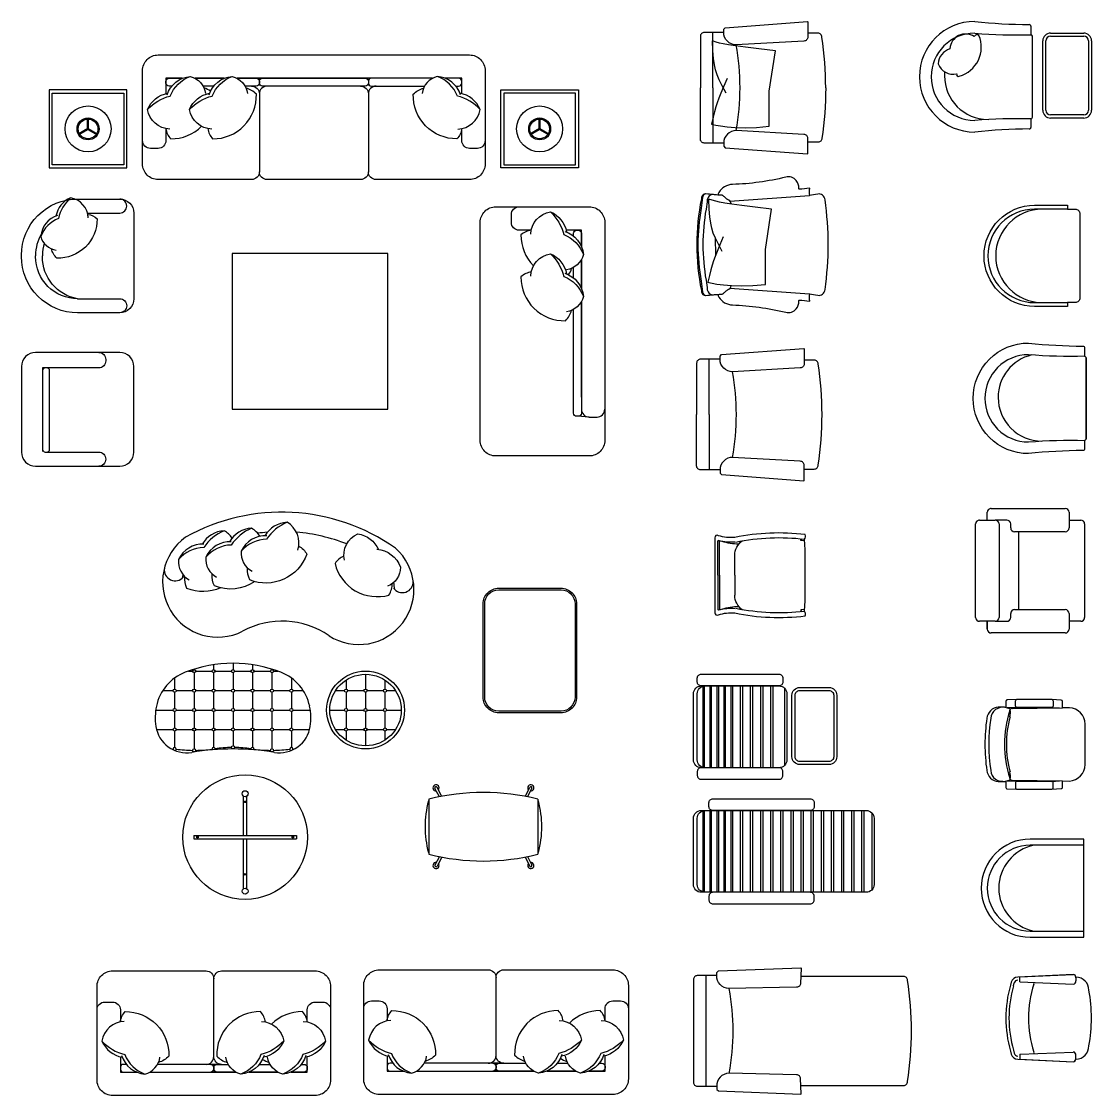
# Model space of a CAD drawing. Header units: inches. Extents: x 952 to 1534, y 135 to 801.
# Drawn here: x 1362 to 1533.8, y 284 to 456.4 of the extents above; entities that cross this region are included whole.
import ezdxf

# ---------------------------------------------------------------- set-up
doc = ezdxf.new("R2010")
doc.units = ezdxf.units.IN
doc.header["$MEASUREMENT"] = 0
doc.layers.add('Furniture', color=3, linetype='Continuous')

# ---------------------------------------------------------------- blocks, each defined once
blk = doc.blocks.new('A$C3043')
at = {"color": 0}
for points in [[(0.5616, 0.007), (0.5616, 0.3121, 1), (0.0016, 0.3121), (0.0016, 0.007)], [(0.5266, 0.007), (0.5266, 0.3121, 1), (0.0366, 0.3121), (0.0366, 0.007)]]:
    blk.add_lwpolyline(points, format="xyb", close=True, dxfattribs=at)
blk.add_arc((0.2816, 0.2414), 0.25, 11.47834, 168.52166, dxfattribs=at)
blk = doc.blocks.new('A$C14264F02')
at = {"color": 0}
for p, q in [((0.1, 0.7), (0.7, 0.7)), ((0.1, 0.7), (0.7, 0.7)), ((0.075, 0.625), (0.025, 0.625)), ((0.025, 0.625), (0.075, 0.625)), ((0.075, 0.625), (0.075, 0.675)), ((0.075, 0.625), (0.075, 0.675)), ((0.075, 0.575), (0.075, 0.625)), ((0.725, 0.675), (0.725, 0.575)), ((0.725, 0.675), (0.725, 0.625)), ((0.725, 0.625), (0.775, 0.625)), ((0.725, 0.625), (0.775, 0.625)), ((0, 0.125), (0, 0.6)), ((0, 0.125), (0, 0.6)), ((0.075, 0.575), (0.075, 0.5)), ((0.725, 0.5), (0.725, 0.575)), ((0.8, 0.6), (0.8, 0.125)), ((0.8, 0.6), (0.8, 0.125)), ((0.7, 0.55), (0.1, 0.55)), ((0.1, 0.475), (0.125, 0.475)), ((0.15, 0.45), (0.15, 0.125)), ((0.65, 0.425), (0.15, 0.425)), ((0.65, 0.125), (0.65, 0.45)), ((0.675, 0.475), (0.7, 0.475)), ((0.075, 0.1), (0.025, 0.1)), ((0.075, 0.1), (0.025, 0.1)), ((0.075, 0.025), (0.075, 0.1)), ((0.125, 0.1), (0.075, 0.1)), ((0.775, 0.1), (0.675, 0.1)), ((0.775, 0.1), (0.725, 0.1)), ((0.725, 0.1), (0.725, 0.025)), ((0.7, 0), (0.1, 0))]:
    blk.add_line(p, q, dxfattribs=at)
for centre, start, end in [((0.1, 0.675), 90, 180), ((0.1, 0.675), 90, 180), ((0.7, 0.675), 0, 90), ((0.7, 0.675), 360, 90), ((0.025, 0.6), 90, 180), ((0.025, 0.6), 90, 180), ((0.775, 0.6), 360, 90), ((0.775, 0.6), 0, 90), ((0.1, 0.575), 180, 270), ((0.7, 0.575), 270, 0), ((0.1, 0.5), 180, 270), ((0.7, 0.5), 270, 360), ((0.125, 0.45), 0, 90), ((0.675, 0.45), 90, 180), ((0.025, 0.125), 180, 270), ((0.025, 0.125), 180, 270), ((0.125, 0.125), 270, 360), ((0.675, 0.125), 180, 270), ((0.775, 0.125), 270, 360), ((0.775, 0.125), 270, 360), ((0.1, 0.025), 180, 270), ((0.7, 0.025), 270, 360)]:
    blk.add_arc(centre, 0.025, start, end, dxfattribs=at)
blk = doc.blocks.new('A$C21E3')
at = {"color": 0}
for points in [[(0.0862, 0.0164), (0.0312, 0.0164, -0.421014), (0.0212, 0.0266, 0.026208), (0.0012, 0.3764, -0.414214), (0.3562, 0.7314, -0.414214), (0.7112, 0.3764, 0.026208), (0.6912, 0.0266, -0.421014), (0.6812, 0.0164), (0.6262, 0.0164, -0.414214), (0.6162, 0.0064), (0.3562, 0.0064), (0.0962, 0.0064, -0.414214)], [(0.0762, 0.3764, -0.027007), (0.0862, 0.0164, 0.414214), (0.0962, 0.0064), (0.3562, 0.0064), (0.6162, 0.0064, 0.414214), (0.6262, 0.0164, -0.027007), (0.6362, 0.3764, 0.414214), (0.3562, 0.6564, 0.414214)]]:
    blk.add_lwpolyline(points, format="xyb", close=True, dxfattribs=at)
blk.add_lwpolyline([(0.6345, 0.3557, 0.347707), (0.362, 0.5712, 0.414214), (0.082, 0.2912, -0.027007)], format="xyb", dxfattribs=at)
blk = doc.blocks.new('sofa043')
at = {"color": 0}
for points in [[(33.4, -65, 0.14773), (-97.5, -172.7, 0.213343), (-260.2, -250.5, 0.178662)], [(102.5, -242.8, 0.356772), (33.4, -65, 0.249542), (-108.8, -151.2, -9.61688)], [(-370, -119, 0.14773), (-500.9, -226.8, 0.213343), (-663.5, -304.6, 0.178662)], [(-319.3, -165.8, 0.116002), (-370, -119, 0.249542), (-512.1, -205.3, -9.61688)], [(-193.9, -103.2, 0.14773), (-324.8, -210.9, 0.213343), (-487.5, -288.7, 0.178662)], [(-140.1, -154.8, 0.125567), (-193.9, -103.2, 0.249542), (-336.1, -189.4, -9.61688)], [(-500.4, -205.5, 0.306663), (-663.5, -304.6, 0.30633), (-594.8, -433.5, -0.872847)], [(-324.3, -189.6, 0.306663), (-487.5, -288.7, 0.30633), (-418.7, -417.6, -0.872847)], [(-97, -151.4, 0.306663), (-260.2, -250.5, 0.30633), (-191.4, -379.4, -0.872847)], [(401.5, -308.5, -0.356772), (488.7, -138.8, -0.249542), (621.1, -239.3, 9.61688)], [(108.3, -218.1, -0.165541), (159.7, -269.8, -0.425989), (-205.7, -435.2, -0.121523), (-219.9, -359, 7.115464)], [(609.4, -238.3, -0.306663), (761.4, -353.9, -0.30633), (679.6, -474.9, 0.872847)], [(398.3, -283.3, 0.165541), (341.8, -329.4, 0.425989), (688, -531.9, 0.121523), (710.1, -457.6, -7.115464)], [(-394.1, -485.7, -0.201081), (-609.1, -489.2, -0.121523), (-623.3, -413.1, 7.115464)], [(-174.1, -445.7, -0.24852), (-433, -473.4, -0.121523), (-447.2, -397.2, 7.115464)], [(303.1, -793.4, 0.282268), (-252.1, -764.4, 0.308297)]]:
    blk.add_lwpolyline(points, format="xyb", dxfattribs=at)
for centre, radius, start, end in [((0, -1267.5), 1267.5, 54.83712, 119.19218), ((0, -1267.5), 1142.5, 94.66658, 97.7656), ((0, -1267.5), 1142.5, 68.58837, 85.2775), ((-411.6, -448.4), 354, 125.71794, 296.77464), ((494.5, -495.6), 354, 237.25466, 48.31136), ((-684.6, -370.4), 70, 171.08323, 319.34325), ((-411.6, -448.4), 229, 167.80324, 173.79037), ((774.2, -446.4), 70, 214.68605, 2.94607), ((494.5, -495.6), 229, 0.23893, 11.45489)]:
    blk.add_arc(centre, radius, start, end, dxfattribs=at)
blk = doc.blocks.new('table r 343')
at = {"color": 0}
for p, q in [((-10, 10), (-10, 262.1)), ((10, 10), (10, 262.1)), ((-330.3, 10), (330.3, 10)), ((-330.3, 10), (-330.3, -10)), ((330.3, 10), (330.3, -10)), ((-330.3, -10), (330.3, -10)), ((-10, -330.3), (-10, -10)), ((10, -330.3), (10, -10))]:
    blk.add_line(p, q, dxfattribs=at)
for centre, radius in [((0, 0), 400), ((0, 278.7), 19.4), ((0, 226.8), 5), ((-306.1, 0), 5), ((306.1, 0), 5), ((0, -238.1), 5), ((0, -346.9), 19.4)]:
    blk.add_circle(centre, radius, dxfattribs=at)
blk = doc.blocks.new('table 047')
at = {"color": 0}
for p, q in [((92.1, 191.8), (64, 245.7)), ((107.5, 194.8), (77.3, 252.7)), ((642.5, 194.8), (672.7, 252.7)), ((657.9, 191.8), (686, 245.7)), ((25, 176.5), (25, -176.5)), ((725, 176.5), (725, -176.5)), ((92.1, -191.8), (64, -245.7)), ((107.5, -194.8), (77.3, -252.7)), ((642.5, -194.8), (672.7, -252.7)), ((657.9, -191.8), (686, -245.7))]:
    blk.add_line(p, q, dxfattribs=at)
for centre, radius, start, end in [((375, -1211.2), 1431.2, 75.84526, 104.15474), ((70.6, 249.2), 20, 319.56932, 275.52069), ((70.6, 249.2), 7.5, 27.54501, 207.54501), ((679.4, 249.2), 20, 264.47931, 220.43068), ((679.4, 249.2), 7.5, 332.45499, 152.45499), ((635.9, 0), 635.9, 164.91938, 195.08062), ((375, -1211.2), 1421.2, 104.25643, 104.38546), ((375, -1211.2), 1421.2, 75.61454, 75.74357), ((114.1, 0), 635.9, 344.91938, 15.08062), ((375, 1211.2), 1421.3, 255.61454, 255.74357), ((375, 1211.2), 1431.3, 255.84526, 284.15474), ((375, 1211.2), 1421.3, 284.25643, 284.38546), ((70.6, -249.2), 20, 84.47931, 40.43068), ((70.6, -249.2), 7.5, 152.45499, 332.45499), ((679.4, -249.2), 20, 139.56932, 95.52069), ((679.4, -249.2), 7.5, 207.54501, 27.54501)]:
    blk.add_arc(centre, radius, start, end, dxfattribs=at)

msp = doc.modelspace()

# ---------------------------------------------------------------- linework, layer by layer
at = {"layer": 'Furniture', "color": 3, "ltscale": 0.03}
for p, q in [((1524.03, 455.66), (1524.03, 454.29)), ((1524.28, 447.54), (1524.28, 454.04)), ((1527.2, 454.55), (1532.52, 454.55)), ((1525.95, 442.17), (1525.95, 453.3)), ((1533.77, 453.3), (1533.77, 442.17)), ((1524.28, 441.04), (1524.28, 447.54)), ((1524.03, 440.79), (1524.03, 439.41)), ((1532.52, 440.92), (1527.2, 440.92)), ((1472.38, 393.32), (1472.38, 402.2)), ((1472.38, 393.32), (1472.38, 384.45)), ((1473.8, 367.52), (1473.8, 373.04)), ((1474.05, 367.52), (1474.05, 373.03)), ((1474.07, 367.52), (1474.07, 373.03)), ((1487.11, 373.09), (1487.11, 373.38)), ((1487.11, 373.09), (1487.24, 373.37)), ((1487.7, 373.04), (1487.11, 373.09)), ((1476.5, 367.52), (1476.5, 370.73)), ((1473.8, 367.52), (1473.8, 362.01)), ((1474.05, 367.52), (1474.05, 362.02)), ((1474.07, 367.52), (1474.07, 362.02)), ((1476.5, 367.52), (1476.5, 364.32)), ((1487.7, 362.01), (1487.11, 361.96)), ((1487.11, 361.96), (1487.24, 361.68)), ((1487.11, 361.96), (1487.11, 361.67)), ((1388.77, 352.14), (1389.45, 352.14)), ((1389.7, 352.45), (1389.7, 352.39)), ((1389.7, 351.89), (1389.7, 349.26)), ((1389.95, 352.14), (1392.57, 352.14)), ((1392.82, 353.16), (1392.82, 352.39)), ((1392.82, 351.89), (1392.82, 349.26)), ((1393.07, 352.14), (1395.7, 352.14)), ((1395.95, 353.39), (1395.95, 352.39)), ((1395.95, 351.89), (1395.95, 349.26)), ((1396.2, 352.14), (1398.82, 352.14)), ((1399.07, 353.16), (1399.07, 352.39)), ((1399.07, 351.89), (1399.07, 349.26)), ((1399.32, 352.14), (1401.95, 352.14)), ((1402.2, 352.45), (1402.2, 352.39)), ((1402.2, 351.89), (1402.2, 349.26)), ((1402.45, 352.14), (1403.13, 352.14)), ((1386.57, 351.03), (1386.57, 349.26)), ((1405.32, 351.03), (1405.32, 349.26)), ((1414.09, 350.7), (1414.09, 349.26)), ((1417.22, 351.63), (1417.22, 349.26)), ((1420.34, 350.7), (1420.34, 349.26)), ((1384.67, 349.01), (1386.32, 349.01)), ((1386.57, 348.76), (1386.57, 346.14)), ((1386.82, 349.01), (1389.45, 349.01)), ((1389.7, 348.76), (1389.7, 346.14)), ((1389.95, 349.01), (1392.57, 349.01)), ((1392.82, 348.76), (1392.82, 346.14)), ((1393.07, 349.01), (1395.7, 349.01)), ((1395.95, 348.76), (1395.95, 346.14)), ((1396.2, 349.01), (1398.82, 349.01)), ((1399.07, 348.76), (1399.07, 346.14)), ((1399.32, 349.01), (1401.95, 349.01)), ((1402.2, 348.76), (1402.2, 346.14)), ((1402.45, 349.01), (1405.07, 349.01)), ((1405.32, 348.76), (1405.32, 346.14)), ((1405.57, 349.01), (1407.22, 349.01)), ((1412.4, 349.01), (1413.84, 349.01)), ((1414.09, 348.76), (1414.09, 346.14)), ((1414.34, 349.01), (1416.97, 349.01)), ((1417.22, 348.76), (1417.22, 346.14)), ((1417.47, 349.01), (1420.09, 349.01)), ((1420.34, 348.76), (1420.34, 346.14)), ((1420.59, 349.01), (1422.03, 349.01)), ((1521.55, 346.51), (1521.55, 347.36)), ((1527.6, 347.36), (1527.6, 346.51)), ((1383.53, 345.89), (1386.32, 345.89)), ((1386.57, 345.64), (1386.57, 343.01)), ((1386.82, 345.89), (1389.45, 345.89)), ((1389.7, 345.64), (1389.7, 343.01)), ((1389.95, 345.89), (1392.57, 345.89)), ((1392.82, 345.64), (1392.82, 343.01)), ((1393.07, 345.89), (1395.7, 345.89)), ((1395.95, 345.64), (1395.95, 343.01)), ((1396.2, 345.89), (1398.82, 345.89)), ((1399.07, 345.64), (1399.07, 343.01)), ((1399.32, 345.89), (1401.95, 345.89)), ((1402.2, 345.64), (1402.2, 343.01)), ((1402.45, 345.89), (1405.07, 345.89)), ((1405.32, 345.64), (1405.32, 343.01)), ((1405.57, 345.89), (1408.36, 345.89)), ((1411.48, 345.89), (1413.84, 345.89)), ((1414.09, 345.64), (1414.09, 343.01)), ((1414.34, 345.89), (1416.97, 345.89)), ((1417.22, 345.64), (1417.22, 343.01)), ((1417.47, 345.89), (1420.09, 345.89)), ((1420.34, 345.64), (1420.34, 343.01)), ((1420.59, 345.89), (1422.96, 345.89)), ((1519.55, 346.35), (1518.79, 346.34)), ((1520.68, 346.1), (1519.91, 346.32)), ((1521.75, 346.31), (1520.23, 346.26)), ((1521.01, 346.13), (1529.12, 346.24)), ((1527.4, 346.31), (1521.75, 346.31)), ((1527.4, 346.31), (1528.61, 346.23)), ((1383.66, 342.76), (1386.32, 342.76)), ((1386.57, 342.51), (1386.57, 339.89)), ((1386.82, 342.76), (1389.45, 342.76)), ((1389.7, 342.51), (1389.7, 339.67)), ((1389.95, 342.76), (1392.57, 342.76)), ((1392.82, 342.51), (1392.82, 339.89)), ((1393.07, 342.76), (1395.7, 342.76)), ((1395.95, 342.51), (1395.95, 340.15)), ((1396.2, 342.76), (1398.82, 342.76)), ((1399.07, 342.51), (1399.07, 339.89)), ((1399.32, 342.76), (1401.95, 342.76)), ((1402.2, 342.51), (1402.2, 339.67)), ((1402.45, 342.76), (1405.07, 342.76)), ((1405.32, 342.51), (1405.32, 339.89)), ((1405.57, 342.76), (1408.24, 342.76)), ((1412.4, 342.76), (1413.84, 342.76)), ((1414.09, 342.51), (1414.09, 341.07)), ((1414.34, 342.76), (1416.97, 342.76)), ((1417.22, 342.51), (1417.22, 340.15)), ((1417.47, 342.76), (1420.09, 342.76)), ((1420.34, 342.51), (1420.34, 341.07)), ((1420.59, 342.76), (1422.03, 342.76)), ((1520.68, 334.65), (1519.91, 334.44)), ((1521.75, 334.44), (1520.23, 334.49)), ((1521.01, 334.63), (1529.12, 334.52)), ((1527.4, 334.44), (1528.61, 334.52)), ((1519.55, 334.4), (1518.79, 334.41)), ((1521.55, 334.24), (1521.55, 333.39)), ((1527.4, 334.44), (1521.75, 334.44)), ((1527.6, 333.39), (1527.6, 334.24)), ((1522.28, 303.06), (1530.81, 303.44)), ((1521.23, 301.61), (1521.36, 302.08)), ((1522.28, 302.29), (1522.28, 303.06)), ((1522.3, 302.27), (1530.81, 301.89)), ((1531.25, 302.89), (1531.25, 302.44)), ((1521.23, 291.28), (1521.36, 290.81)), ((1522.28, 290.6), (1522.28, 289.83)), ((1522.28, 289.83), (1530.81, 289.45)), ((1522.3, 290.63), (1530.81, 291)), ((1531.25, 290), (1531.25, 290.45))]:
    msp.add_line(p, q, dxfattribs=at)
at = {"layer": 'Furniture', "color": 3}
for p, q in [((1472.97, 445.78), (1472.97, 454.65)), ((1527.2, 454.05), (1532.52, 454.05)), ((1526.45, 442.17), (1526.45, 453.3)), ((1533.27, 453.3), (1533.27, 442.17)), ((1472.97, 445.78), (1472.97, 436.9)), ((1532.52, 441.42), (1527.2, 441.42)), ((1372.59, 439.17), (1372.59, 440.93)), ((1372.74, 439.17), (1372.74, 440.93)), ((1445.09, 439.17), (1445.09, 440.93)), ((1445.24, 439.17), (1445.24, 440.93)), ((1372.63, 439.24), (1371.1, 438.35)), ((1372.71, 439.1), (1371.18, 438.22)), ((1372.63, 439.1), (1374.15, 438.22)), ((1372.71, 439.24), (1374.23, 438.35)), ((1445.13, 439.24), (1443.6, 438.35)), ((1445.21, 439.1), (1443.68, 438.22)), ((1445.13, 439.1), (1446.65, 438.22)), ((1445.21, 439.24), (1446.73, 438.35)), ((1453.13, 392.92), (1451.26, 393.04))]:
    msp.add_line(p, q, dxfattribs=at)
at = {"layer": 'Furniture', "color": 3, "ltscale": 0.5}
msp.add_line((1471.86, 303.26), (1471.86, 285.51), dxfattribs=at)
at = {"layer": 'Furniture', "color": 3, "ltscale": 0.03}
for points in [[(1474.72, 454.65), (1474.72, 455.17), (1474.97, 455.42)], [(1474.97, 455.42), (1488.15, 456.4), (1488.22, 456.34), (1488.22, 454.53)], [(1474.72, 436.9), (1474.72, 436.38), (1474.97, 436.14)], [(1474.97, 436.14), (1488.15, 435.16), (1488.22, 435.22), (1488.22, 437.03)]]:
    msp.add_lwpolyline(points, dxfattribs=at)
for points in [[(1474.72, 454.65), (1471.6, 454.65, 0.414214), (1470.97, 454.03), (1470.97, 445.78)], [(1491.1, 445.78, 0.038405), (1490.47, 453.9, 0.414214), (1489.85, 454.53), (1488.22, 454.53)], [(1474.72, 436.9), (1471.6, 436.9, -0.414214), (1470.97, 437.53), (1470.97, 445.78)], [(1491.1, 445.78, -0.038405), (1490.47, 437.65, -0.414214), (1489.85, 437.03), (1488.22, 437.03)], [(1380.01, 418.79), (1380.01, 411.92, -0.414214), (1377.76, 409.66), (1371, 409.66, -0.414214), (1361.98, 418.68), (1361.98, 418.79), (1361.98, 418.91, -0.414214), (1371, 427.92), (1377.76, 427.92, -0.414214), (1380.01, 425.67), (1380.01, 418.79)], [(1474.13, 402.2), (1471.01, 402.2, 0.414214), (1470.38, 401.57), (1470.38, 393.32)], [(1487.63, 384.57), (1489.26, 384.57, 0.414214), (1489.88, 385.2, 0.076923), (1489.88, 401.45, 0.414214), (1489.26, 402.07), (1487.63, 402.07)], [(1474.13, 384.45), (1471.01, 384.45, -0.414214), (1470.38, 385.07), (1470.38, 393.32)], [(1391.61, 304.02, -0.414214), (1392.86, 302.77, -0.414214), (1394.11, 304.02), (1409.11, 304.02, -0.414214), (1411.61, 301.52), (1411.61, 286.52, -0.414214), (1409.11, 284.02), (1376.61, 284.02, -0.414214), (1374.11, 286.52), (1374.11, 301.52, -0.414214), (1376.61, 304.02), (1391.61, 304.02, -0.414214), (1392.86, 302.77, -0.414214), (1394.11, 304.02)], [(1436.92, 304.19, -0.414214), (1438.17, 302.94, -0.414214), (1439.42, 304.19), (1456.92, 304.19, -0.414214), (1459.42, 301.69), (1459.42, 286.69, -0.414214), (1456.92, 284.19), (1419.42, 284.19, -0.414214), (1416.92, 286.69), (1416.92, 301.69, -0.414214), (1419.42, 304.19), (1436.92, 304.19, -0.414214), (1438.17, 302.94, -0.414214), (1439.42, 304.19)], [(1473.61, 303.26), (1470.48, 303.26, 0.414214), (1469.86, 302.63), (1469.86, 294.38), (1469.86, 286.13, 0.414214), (1470.48, 285.51), (1473.61, 285.51)], [(1487.11, 285.63), (1503.61, 285.63, 0.414214), (1504.23, 286.26, 0.076923), (1504.23, 302.51, 0.414214), (1503.61, 303.13), (1487.11, 303.13)]]:
    msp.add_lwpolyline(points, format="xyb", dxfattribs=at)
at = {"layer": 'Furniture', "color": 3}
for points in [[(1488.22, 454.53), (1488.22, 453.9, -0.414214), (1487.6, 453.28), (1476.72, 452.65, -0.414214), (1474.72, 454.65)], [(1382.21, 442.3, -0.14773), (1385.86, 444.45, -0.213343), (1389.09, 447.6)], [(1387.8, 447.29), (1385.17, 447.29), (1385.17, 444.84, -0.414352)], [(1386.12, 446.04), (1385.67, 446.04, -0.414214), (1385.17, 446.54), (1385.17, 446.79, -0.414214), (1385.67, 447.29)], [(1385.36, 444.62, -0.306663), (1389.09, 447.6, -0.30633), (1391.52, 444.88)], [(1385.67, 447.29), (1387.8, 447.29, -0.414469)], [(1388.95, 442.3, -0.14773), (1392.6, 444.45, -0.213343), (1395.82, 447.6)], [(1389.88, 447.29), (1394.53, 447.29, -0.414747)], [(1392.09, 444.62, -0.306663), (1395.82, 447.6, -0.30633), (1398.26, 444.88)], [(1396.61, 447.29), (1399.67, 447.29, -0.414214), (1400.17, 446.79), (1400.17, 446.54, -0.414214), (1399.67, 446.04), (1397.87, 446.04, -0.126313)], [(1427.96, 447.29), (1418.17, 447.29, 0.414214), (1417.67, 446.79), (1417.67, 446.54, 0.414214), (1418.17, 446.04), (1426.7, 446.04, 0.412652)], [(1432.47, 444.62, 0.306663), (1428.74, 447.6, 0.30633), (1426.31, 444.88)], [(1435.62, 442.3, 0.14773), (1431.97, 444.45, 0.213343), (1428.74, 447.6)], [(1432.17, 447.29), (1430.04, 447.29, 0.412535)], [(1431.71, 446.04), (1432.17, 446.04, 0.414214), (1432.67, 446.54), (1432.67, 446.79, 0.414214), (1432.17, 447.29)], [(1385.79, 439.15, -0.356772), (1382.21, 442.3, -0.249542), (1385.46, 444.9)], [(1392.53, 439.15, -0.356772), (1388.95, 442.3, -0.249542), (1392.19, 444.9)], [(1392.85, 446.04), (1391.13, 446.04, -0.414599)], [(1392.34, 445.24, 0.071865), (1391.29, 445.73)], [(1391.9, 439.23, 0.165541), (1392.67, 437.58, 0.425989), (1399.69, 444.74, 0.121523), (1398.02, 445.73)], [(1398.92, 446.04, -0.414214), (1400.17, 444.79), (1400.17, 432.29, -0.41732)], [(1401.42, 446.04, 0.414214), (1400.17, 444.79)], [(1416.42, 446.04, -0.414214), (1417.67, 444.79)], [(1418.92, 446.04, 0.414214), (1417.67, 444.79), (1417.67, 432.29, 0.415249)], [(1432.67, 439.23, -0.165541), (1431.9, 437.58, -0.425989), (1424.88, 444.74, -0.121523), (1426.54, 445.73)], [(1432.04, 439.15, 0.356772), (1435.62, 442.3, 0.249542), (1432.38, 444.9)], [(1385.17, 439.23), (1385.17, 437.29, -0.414214), (1383.92, 436.04), (1382.67, 436.04, -0.414214), (1381.42, 437.29)], [(1385.16, 439.23, 0.165541), (1385.94, 437.58, 0.200231), (1390.9, 439.59)], [(1436.42, 437.29, -0.414214), (1435.17, 436.04), (1433.92, 436.04, -0.414214), (1432.67, 437.29), (1432.67, 439.23)], [(1488.22, 437.03), (1488.22, 437.65, 0.414214), (1487.6, 438.28), (1476.72, 438.9, 0.414214), (1474.72, 436.9)], [(1369.86, 428.11, 0.14773), (1367.92, 424.81, 0.213343), (1365.08, 421.91, 0.178662)], [(1372.7, 424.88, 0.356772), (1369.86, 428.11, 0.249542), (1367.52, 425.18, -9.61688)], [(1372.58, 425.67), (1377.76, 425.67, 0.414214), (1378.89, 426.79), (1378.89, 426.79, 0.414214), (1377.76, 427.92)], [(1471.8, 428.74, 0.331708), (1471.32, 428.14, -0.017281), (1471.1, 426.43, 0.036067), (1470.57, 420.59, 0.036067), (1471.1, 414.75, -0.017281), (1471.32, 413.03, 0.331708), (1471.8, 412.44)], [(1473.01, 428.63, 0.364358), (1472.09, 427.85, -0.015143), (1471.88, 426.3, 0.035973), (1471.36, 420.59, 0.035973), (1471.88, 414.87, -0.015143), (1472.09, 413.33, 0.364358), (1473.01, 412.55, 17.567185)], [(1475.92, 427.12, -0.000314), (1475.92, 427.13), (1475.92, 427.13, 0.301974), (1475.53, 427.71, -0.007109), (1475.48, 427.74, -0.079222), (1475.2, 427.92, -0.011585), (1475.04, 428.07, 0.016462), (1474.93, 428.18, 0.022534), (1474.57, 428.47, 0.125305), (1474.49, 428.51, 0.019532), (1474.24, 428.53, -0.006956), (1473.76, 428.56)], [(1443.82, 422.92), (1441.88, 422.92, -0.414214), (1440.63, 424.17), (1440.63, 425.42, -0.414214), (1441.88, 426.67)], [(1443.74, 422.29, -0.356772), (1446.89, 425.87, -0.249542), (1449.49, 422.63, 9.61688)], [(1446.89, 425.87, -0.14773), (1449.04, 422.22, -0.213343), (1452.19, 419, -0.178662)], [(1525.89, 426.29), (1524.64, 426.29, 1), (1524.64, 411.29), (1525.89, 411.29)], [(1529.89, 426.29), (1525.89, 426.29, 1), (1525.89, 411.29)], [(1367.77, 425.27, 0.306663), (1365.08, 421.91, 0.30633), (1367.54, 419.71, -0.872847)], [(1372.63, 425.44, -0.165541), (1374.12, 424.75, -0.425989), (1367.67, 418.42, -0.121523), (1366.78, 419.92, 7.115464)], [(1443.82, 422.92, 0.165541), (1442.17, 422.15, 0.200231), (1444.18, 417.19, 0.121523)], [(1449.21, 422.72, -0.306663), (1452.19, 419, -0.30633), (1449.47, 416.56, 0.872847)], [(1451.88, 420.29), (1451.88, 422.92), (1449.42, 422.92, -0.414214)], [(1450.63, 421.96), (1450.63, 422.42, -0.414214), (1451.13, 422.92), (1451.38, 422.92, -0.414214), (1451.88, 422.42)], [(1451.88, 422.42), (1451.88, 420.29, -0.414214)], [(1365.13, 422.26, 0.130591), (1364.24, 418.91), (1364.24, 418.79)], [(1365.61, 420.83, 0.072384), (1365.36, 418.91), (1365.36, 418.79)], [(1443.74, 415.56, -0.356772), (1446.89, 419.14, -0.249542), (1449.49, 415.89, 9.61688)], [(1446.89, 419.14, -0.14773), (1449.04, 415.49, -0.213343), (1452.19, 412.26, -0.178662)], [(1371, 411.92, -0.414214), (1364.24, 418.68), (1364.24, 418.79)], [(1371, 411.92, -0.372719), (1365.36, 418.68), (1365.36, 418.79)], [(1451.88, 418.21), (1451.88, 413.55, -0.414214)], [(1443.82, 416.19, 0.165541), (1442.17, 415.41, 0.425989), (1449.33, 408.39, 0.121523), (1450.31, 410.06, -7.115464)], [(1449.21, 415.99, -0.306663), (1452.19, 412.26, -0.30633), (1449.47, 409.83, 0.872847)], [(1449.83, 415.75, 0.071865), (1450.31, 416.79, -7.115464)], [(1450.63, 415.23), (1450.63, 416.95, -0.414214)], [(1473.76, 412.61, -0.006956), (1474.24, 412.65, 0.019532), (1474.49, 412.67, 0.125305), (1474.57, 412.7, 0.022534), (1474.93, 413, 0.016462), (1475.04, 413.1, -0.011585), (1475.2, 413.26, -0.079222), (1475.48, 413.44, -0.007109), (1475.53, 413.46, 0.290452), (1475.92, 414.02, 0.290452)], [(1371, 411.92), (1377.76, 411.92, -0.414214), (1378.89, 410.79), (1378.89, 410.79, -0.414214), (1377.76, 409.66)], [(1451.88, 411.47), (1451.88, 393.54, -0.414214), (1451.38, 393.04), (1451.13, 393.04, -0.414214), (1450.63, 393.54), (1450.63, 410.22, -0.414214)], [(1374.38, 403.29, -0.414214), (1375.51, 402.16), (1375.51, 401.94, -0.414214), (1374.38, 400.81), (1372.63, 400.81)], [(1366.49, 395.43), (1366.49, 400.36, 0.414214), (1366.04, 400.81), (1365.81, 400.81, 0.414214), (1365.36, 400.36)], [(1365.36, 400.36), (1365.36, 396.57, 0.414214)], [(1365.36, 396.57), (1365.36, 387.74, 0.414214), (1365.81, 387.29), (1366.04, 387.29, 0.414214), (1366.49, 387.74), (1366.49, 395.43, 0.414214)], [(1451.88, 396.1), (1451.88, 394.17, 0.414214), (1453.13, 392.92), (1454.38, 392.92, 0.414214), (1455.63, 394.17)], [(1366.04, 387.29), (1374.38, 387.29, -0.414214), (1375.51, 386.16), (1375.51, 386.16, -0.414214), (1374.38, 385.03)], [(1471.73, 336.64, -0.414214), (1470.48, 337.89), (1470.48, 348.52, -0.414214), (1471.73, 349.77)], [(1471.73, 316.64, -0.414214), (1470.48, 317.89), (1470.48, 328.52, -0.414214), (1471.73, 329.77)], [(1391.61, 289.02, 0.414214), (1392.86, 290.27), (1392.86, 302.77, 0.414214)], [(1394.11, 289.02, -0.414214), (1392.86, 290.27), (1392.86, 302.77, -0.414214)], [(1436.92, 289.19, 0.414214), (1438.17, 290.44), (1438.17, 302.94, 0.414214)], [(1439.42, 289.19, -0.414214), (1438.17, 290.44), (1438.17, 302.94, -0.414214)], [(1374.11, 297.77, -0.414214), (1375.36, 299.02), (1376.61, 299.02, -0.414214), (1377.86, 297.77), (1377.86, 295.83)], [(1407.86, 295.83), (1407.86, 297.77, -0.414214), (1409.11, 299.02), (1410.36, 299.02, -0.414214), (1411.61, 297.77)], [(1416.92, 297.94, -0.414214), (1418.17, 299.19), (1419.42, 299.19, -0.414214), (1420.67, 297.94), (1420.67, 296)], [(1455.67, 296), (1455.67, 297.94, -0.414214), (1456.92, 299.19), (1458.17, 299.19, -0.414214), (1459.42, 297.94)], [(1377.85, 295.83, -0.165541), (1378.63, 297.48, -0.425989), (1385.65, 290.32, -0.121523), (1383.98, 289.33, 7.115464)], [(1401.13, 295.83, 0.165541), (1400.35, 297.48, 0.425989), (1393.33, 290.32, 0.121523), (1395, 289.33, -7.115464)], [(1407.86, 295.83, 0.165541), (1407.09, 297.48, 0.200231), (1402.12, 295.47, 0.121523)], [(1420.67, 296, -0.165541), (1421.44, 297.65, -0.425989), (1428.46, 290.49, -0.121523), (1426.79, 289.5, 7.115464)], [(1448.94, 296, 0.165541), (1448.17, 297.65, 0.425989), (1441.15, 290.49, 0.121523), (1442.81, 289.5, -7.115464)], [(1455.67, 296, 0.165541), (1454.9, 297.65, 0.200231), (1449.94, 295.64, 0.121523)], [(1378.48, 295.91, 0.356772), (1374.9, 292.76, 0.249542), (1378.15, 290.16, -9.61688)], [(1400.5, 295.91, -0.356772), (1404.08, 292.76, -0.249542), (1400.83, 290.16, 9.61688)], [(1407.23, 295.91, -0.356772), (1410.81, 292.76, -0.249542), (1407.57, 290.16, 9.61688)], [(1421.3, 296.07, 0.356772), (1417.72, 292.92, 0.249542), (1420.96, 290.33, -9.61688)], [(1448.31, 296.07, -0.356772), (1451.89, 292.92, -0.249542), (1448.65, 290.33, 9.61688)], [(1455.04, 296.07, -0.356772), (1458.62, 292.92, -0.249542), (1455.38, 290.33, 9.61688)], [(1374.9, 292.76, 0.14773), (1378.56, 290.61, 0.213343), (1381.78, 287.46, 0.178662)], [(1404.08, 292.76, -0.14773), (1400.42, 290.61, -0.213343), (1397.2, 287.46, -0.178662)], [(1410.81, 292.76, -0.14773), (1407.16, 290.61, -0.213343), (1403.93, 287.46, -0.178662)], [(1417.72, 292.92, 0.14773), (1421.37, 290.78, 0.213343), (1424.59, 287.62, 0.178662)], [(1451.89, 292.92, -0.14773), (1448.24, 290.78, -0.213343), (1445.01, 287.62, -0.178662)], [(1458.62, 292.92, -0.14773), (1454.97, 290.78, -0.213343), (1451.75, 287.62, -0.178662)], [(1378.05, 290.44, 0.306663), (1381.78, 287.46, 0.30633), (1384.22, 290.18, -0.872847)], [(1391.61, 289.02, 0.414214), (1392.86, 290.27)], [(1394.11, 289.02, -0.414214), (1392.86, 290.27)], [(1400.93, 290.44, -0.306663), (1397.2, 287.46, -0.30633), (1394.77, 290.18, 0.872847)], [(1400.68, 289.82, 0.071865), (1401.73, 289.33, -7.115464)], [(1407.66, 290.44, -0.306663), (1403.93, 287.46, -0.30633), (1401.5, 290.18, 0.872847)], [(1405.23, 287.77), (1407.86, 287.77), (1407.86, 290.22, -0.414214)], [(1420.86, 290.6, 0.306663), (1424.59, 287.62, 0.30633), (1427.03, 290.35, -0.872847)], [(1436.92, 289.19, 0.414214), (1438.17, 290.44)], [(1439.42, 289.19, -0.414214), (1438.17, 290.44)], [(1448.74, 290.6, -0.306663), (1445.01, 287.62, -0.30633), (1442.58, 290.35, 0.872847)], [(1448.5, 289.99, 0.071865), (1449.55, 289.5, -7.115464)], [(1455.48, 290.6, -0.306663), (1451.75, 287.62, -0.30633), (1449.31, 290.35, 0.872847)], [(1453.04, 287.94), (1455.67, 287.94), (1455.67, 290.39, -0.414214)], [(1378.81, 289.02), (1378.36, 289.02, 0.414214), (1377.86, 288.52), (1377.86, 288.27, 0.414214), (1378.36, 287.77)], [(1382.57, 287.77), (1392.36, 287.77, 0.414214), (1392.86, 288.27), (1392.86, 288.52, 0.414214), (1392.36, 289.02), (1383.82, 289.02, 0.414214)], [(1396.41, 287.77), (1393.36, 287.77, -0.414214), (1392.86, 288.27), (1392.86, 288.52, -0.414214), (1393.36, 289.02), (1395.16, 289.02, -0.414214)], [(1400.17, 289.02), (1401.89, 289.02, -0.414214)], [(1406.9, 289.02), (1407.36, 289.02, -0.414214), (1407.86, 288.52), (1407.86, 288.27, -0.414214), (1407.36, 287.77)], [(1421.62, 289.19), (1421.17, 289.19, 0.414214), (1420.67, 288.69), (1420.67, 288.44, 0.414214), (1421.17, 287.94)], [(1421.17, 287.94), (1423.3, 287.94, 0.414214)], [(1425.38, 287.94), (1437.67, 287.94, 0.414214), (1438.17, 288.44), (1438.17, 288.69, 0.414214), (1437.67, 289.19), (1426.64, 289.19, 0.414214)], [(1444.23, 287.94), (1438.67, 287.94, -0.414214), (1438.17, 288.44), (1438.17, 288.69, -0.414214), (1438.67, 289.19), (1442.97, 289.19, -0.414214)], [(1450.96, 287.94), (1446.31, 287.94, -0.414214)], [(1447.98, 289.19), (1449.7, 289.19, -0.414214)], [(1455.17, 287.94), (1453.04, 287.94, -0.414214)], [(1454.72, 289.19), (1455.17, 289.19, -0.414214), (1455.67, 288.69), (1455.67, 288.44, -0.414214), (1455.17, 287.94)], [(1378.36, 287.77), (1380.49, 287.77, 0.414214)], [(1403.15, 287.77), (1398.49, 287.77, -0.414214)], [(1407.36, 287.77), (1405.23, 287.77, -0.414214)]]:
    msp.add_lwpolyline(points, format="xyb", dxfattribs=at)
for points in [[(1475.09, 444.89), (1474.47, 446.08), (1473.99, 447.03), (1473.65, 447.85), (1473.4, 448.63), (1473.23, 449.46), (1473.1, 450.46), (1473, 451.71), (1472.9, 453.31)], [(1483.02, 451.69), (1480.38, 452.02), (1478.22, 452.29), (1476.63, 452.5), (1475.49, 452.67), (1474.66, 452.82), (1474.03, 452.96), (1473.49, 453.12), (1472.9, 453.31)], [(1482, 445.21), (1483.02, 451.69)], [(1394.53, 447.29), (1389.88, 447.29)], [(1427.96, 447.29), (1396.61, 447.29)], [(1432.67, 444.84), (1432.67, 447.29), (1430.04, 447.29)], [(1475.26, 447.24), (1474.7, 445.94), (1474.28, 444.92), (1473.95, 444.09), (1473.69, 443.38), (1473.46, 442.69), (1473.25, 441.93), (1473.01, 441.03), (1472.74, 439.95)], [(1482.03, 439.6), (1482, 445.21)], [(1472.74, 439.95), (1472.95, 439.9), (1473.44, 439.79), (1474.22, 439.66), (1475.27, 439.52), (1476.58, 439.41), (1478.16, 439.37), (1479.98, 439.42), (1482.03, 439.6)], [(1474.5, 419.49), (1473.87, 420.68), (1473.4, 421.63), (1473.05, 422.45), (1472.8, 423.23), (1472.63, 424.06), (1472.51, 425.06), (1472.41, 426.31), (1472.31, 427.91)], [(1482.42, 426.29), (1479.78, 426.62), (1477.63, 426.89), (1476.04, 427.1), (1474.89, 427.27), (1474.07, 427.42), (1473.44, 427.56), (1472.89, 427.72), (1472.31, 427.91)], [(1475.73, 427.58), (1488.49, 428.48)], [(1481.41, 419.81), (1482.42, 426.29)], [(1474.66, 421.84), (1474.11, 420.54), (1473.68, 419.52), (1473.35, 418.69), (1473.09, 417.98), (1472.87, 417.29), (1472.66, 416.53), (1472.42, 415.63), (1472.15, 414.55)], [(1481.44, 414.2), (1481.41, 419.81)], [(1451.88, 413.55), (1451.88, 418.21)], [(1472.15, 414.55), (1472.35, 414.5), (1472.85, 414.39), (1473.62, 414.25), (1474.67, 414.12), (1475.99, 414.01), (1477.57, 413.97), (1479.39, 414.02), (1481.44, 414.2)], [(1475.73, 413.59), (1488.49, 412.7)], [(1451.88, 396.1), (1451.88, 411.47)], [(1525.89, 411.29), (1529.89, 411.29)], [(1372.63, 400.81), (1365.36, 400.81), (1365.36, 396.57)], [(1365.36, 396.57), (1365.36, 387.4)], [(1471.36, 349.77), (1471.36, 336.64)], [(1471.61, 349.77), (1471.61, 336.64)], [(1472.48, 349.77), (1472.48, 336.64)], [(1472.73, 349.77), (1472.73, 336.64)], [(1473.61, 349.77), (1473.61, 336.64)], [(1473.86, 349.77), (1473.86, 336.64)], [(1474.73, 349.77), (1474.73, 336.64)], [(1474.98, 349.77), (1474.98, 336.64)], [(1475.86, 349.77), (1475.86, 336.64)], [(1476.11, 349.77), (1476.11, 336.64)], [(1477.36, 349.77), (1477.36, 336.64)], [(1477.73, 349.77), (1477.73, 336.64)], [(1478.98, 349.77), (1478.98, 336.64)], [(1479.36, 349.77), (1479.36, 336.64)], [(1480.61, 349.77), (1480.61, 336.64)], [(1480.98, 349.77), (1480.98, 336.64)], [(1482.23, 349.77), (1482.23, 336.64)], [(1482.61, 349.77), (1482.61, 336.64)], [(1484.48, 349.41), (1484.48, 337)], [(1484.86, 348.52), (1484.86, 337.89)], [(1471.36, 329.77), (1471.36, 316.64)], [(1471.61, 329.77), (1471.61, 316.64)], [(1472.48, 329.77), (1472.48, 316.64)], [(1472.73, 329.77), (1472.73, 316.64)], [(1473.61, 329.77), (1473.61, 316.64)], [(1473.86, 329.77), (1473.86, 316.64)], [(1474.73, 329.77), (1474.73, 316.64)], [(1474.98, 329.77), (1474.98, 316.64)], [(1475.86, 329.77), (1475.86, 316.64)], [(1476.11, 329.77), (1476.11, 316.64)], [(1477.36, 329.77), (1477.36, 316.64)], [(1477.73, 329.77), (1477.73, 316.64)], [(1478.98, 329.77), (1478.98, 316.64)], [(1479.36, 329.77), (1479.36, 316.64)], [(1480.61, 329.77), (1480.61, 316.64)], [(1480.98, 329.77), (1480.98, 316.64)], [(1482.23, 329.77), (1482.23, 316.64)], [(1482.61, 329.77), (1482.61, 316.64)], [(1483.86, 329.77), (1483.86, 316.64)], [(1484.23, 329.77), (1484.23, 316.64)], [(1485.48, 329.77), (1485.48, 316.64)], [(1485.86, 329.77), (1485.86, 316.64)], [(1487.11, 329.77), (1487.11, 316.64)], [(1487.48, 329.77), (1487.48, 316.64)], [(1488.73, 329.77), (1488.73, 316.64)], [(1489.11, 329.77), (1489.11, 316.64)], [(1490.36, 329.77), (1490.36, 316.64)], [(1490.73, 329.77), (1490.73, 316.64)], [(1491.98, 329.77), (1491.98, 316.64)], [(1492.36, 329.77), (1492.36, 316.64)], [(1493.61, 329.77), (1493.61, 316.64)], [(1493.98, 329.77), (1493.98, 316.64)], [(1495.23, 329.77), (1495.23, 316.64)], [(1495.61, 329.77), (1495.61, 316.64)], [(1496.86, 329.77), (1496.86, 316.64)], [(1497.23, 329.77), (1497.23, 316.64)], [(1498.48, 329.41), (1498.48, 317)], [(1377.86, 290.22), (1377.86, 287.77), (1380.49, 287.77)], [(1420.67, 290.39), (1420.67, 287.94), (1423.3, 287.94)], [(1425.38, 287.94), (1444.23, 287.94)], [(1446.31, 287.94), (1450.96, 287.94)], [(1382.57, 287.77), (1396.41, 287.77)], [(1398.49, 287.77), (1403.15, 287.77)]]:
    msp.add_lwpolyline(points, dxfattribs=at)
at = {"layer": 'Furniture', "color": 3, "ltscale": 0.03}
for points in [[(1436.42, 433.54, -0.414214), (1433.92, 431.04), (1418.92, 431.04, -0.414214), (1417.67, 432.29, -0.414214), (1416.42, 431.04), (1401.42, 431.04, -0.414214), (1400.17, 432.29, -0.414214), (1398.92, 431.04), (1383.92, 431.04, -0.414214), (1381.42, 433.54), (1381.42, 448.54, -0.414214), (1383.92, 451.04), (1433.92, 451.04, -0.414214), (1436.42, 448.54)], [(1471.14, 413.23, 0.003233), (1471.17, 413, 0.406498), (1471.85, 412.44, -0.000001), (1473.06, 412.55, -0.000003), (1473.76, 412.61, -0.007204), (1473.94, 412.18, 0.251903), (1476.12, 410.91, -0.053419), (1484.69, 409.74, 0.307004), (1486.37, 410.3, 0.170268), (1486.78, 411.55, -0.502371), (1486.89, 411.68, -0.027921), (1488.47, 411.53, 0.906518), (1488.49, 411.69), (1488.48, 412.54, 0.886473), (1488.49, 412.7, 0.015111), (1489.81, 412.46, 0.434298), (1491, 413.37, 0.06918), (1491, 427.8, 0.434298), (1489.81, 428.71, 0.015111), (1488.49, 428.48, 0.886473), (1488.48, 428.64), (1488.49, 429.49, 0.906518), (1488.47, 429.64, -0.027921), (1486.89, 429.49, -0.502371), (1486.78, 429.62, 0.170268), (1486.37, 430.87, 0.307004), (1484.69, 431.43, -0.053419), (1476.12, 430.26, 0.251903), (1473.94, 428.99, -0.007204), (1473.76, 428.56, -0.000003), (1473.06, 428.63, -0.000001), (1471.85, 428.73, 0.406498), (1471.17, 428.18, 0.003233), (1471.14, 427.95, 0.099527)], [(1438.13, 386.67, -0.414214), (1435.63, 389.17), (1435.63, 389.17, 0.317837), (1435.63, 389.17, -0.414214), (1435.63, 389.17), (1435.63, 389.17, 1.186185), (1435.63, 389.17, -0.414214), (1435.63, 389.17), (1435.63, 424.17, -0.414214), (1438.13, 426.67), (1453.13, 426.67, -0.414214), (1455.63, 424.17), (1455.63, 389.17, -0.414214), (1453.13, 386.67)], [(1529.89, 411.29), (1529.89, 410.67), (1524.64, 410.67, -1), (1524.64, 426.92), (1529.89, 426.92), (1529.89, 426.29), (1531.14, 426.29, -0.414214), (1531.89, 425.54), (1531.89, 412.04, -0.414214), (1531.14, 411.29)], [(1474.38, 402.97), (1487.57, 403.94), (1487.63, 403.88), (1487.63, 401.45, -0.414214), (1487.01, 400.82), (1476.13, 400.2, -0.414214), (1474.13, 402.2), (1474.13, 402.72)], [(1361.98, 387.29), (1361.98, 387.29, 0.414214), (1364.24, 385.03), (1377.76, 385.03, 0.414214), (1380.01, 387.29), (1380.01, 387.29), (1380.01, 401.04, 0.414214), (1377.76, 403.29), (1364.24, 403.29, 0.414214), (1361.98, 401.04)], [(1474.38, 383.68), (1487.57, 382.7), (1487.63, 382.76), (1487.63, 385.2, 0.414214), (1487.01, 385.82), (1476.13, 386.45, 0.414214), (1474.13, 384.45), (1474.13, 383.93)], [(1473.86, 361.18, -0.102523), (1476.49, 361.47, 0.080461), (1487.8, 361, 0.3023), (1487.71, 361.74, -0.197932), (1487.69, 362.01, 0.028193), (1487.8, 363.63), (1487.8, 367.53), (1487.8, 371.43, 0.028193), (1487.69, 373.06, -0.197932), (1487.71, 373.33, 0.3023), (1487.8, 374.06, 0.080461), (1476.49, 373.6, -0.102523), (1473.86, 373.88, 0.587111), (1473.29, 373.56), (1473.29, 361.51, 0.587111)], [(1438.6, 365.45), (1448.6, 365.45, -0.414214), (1451.1, 362.95), (1451.1, 347.95, -0.414214), (1448.6, 345.45), (1438.6, 345.45, -0.414214), (1436.1, 347.95), (1436.1, 362.95, -0.414214)], [(1438.6, 365.2), (1448.6, 365.2, -0.414214), (1450.85, 362.95), (1450.85, 347.95, -0.414214), (1448.6, 345.7), (1438.6, 345.7, -0.414214), (1436.35, 347.95), (1436.35, 362.95, -0.414214)], [(1471.11, 351.64), (1483.61, 351.64, -0.414214), (1484.23, 351.02), (1484.23, 350.39, -0.414214), (1483.61, 349.77), (1471.11, 349.77, -0.414214), (1470.48, 350.39), (1470.48, 351.02, -0.414214)], [(1471.11, 349.77), (1483.61, 349.77, -0.414214), (1484.86, 348.52), (1484.86, 337.89, -0.414214), (1483.61, 336.64), (1471.11, 336.64, -0.414214), (1469.86, 337.89), (1469.86, 348.52, -0.414214)], [(1485.68, 338.39), (1485.68, 348.27, -0.414214), (1486.93, 349.52), (1491.63, 349.52, -0.414214), (1492.88, 348.27), (1492.88, 338.39, -0.414214), (1491.63, 337.14), (1486.93, 337.14, -0.414214)], [(1518.79, 334.41), (1519.17, 334.41, 0.029912), (1519.78, 334.41, 0.063193), (1520.03, 334.47), (1520.03, 333.44, 0.414214), (1520.23, 333.24), (1521.75, 333.19), (1527.4, 333.19), (1527.4, 333.19), (1527.4, 333.19), (1528.92, 333.3, 0.414214), (1529.12, 333.5), (1529.12, 334.52), (1530.23, 334.5, 0.403991), (1532.73, 337.13), (1532.73, 343.63, 0.403991), (1530.23, 346.25), (1529.12, 346.24), (1529.12, 347.26, 0.414214), (1528.92, 347.46), (1527.4, 347.56), (1521.75, 347.56), (1520.23, 347.51, 0.414214), (1520.03, 347.31), (1520.03, 346.28, 0.063195), (1519.78, 346.34, 0.029912), (1519.17, 346.35), (1518.79, 346.34, 0.196957), (1517.55, 345.79, 0.156396), (1516.96, 344.57, 0.034809), (1516.66, 340.38, 0.034809), (1516.96, 336.18, 0.156396), (1517.55, 334.96, 0.196957)], [(1471.11, 334.77), (1483.61, 334.77, 0.414214), (1484.23, 335.39), (1484.23, 336.02, 0.414214), (1483.61, 336.64), (1471.11, 336.64, 0.414214), (1470.48, 336.02), (1470.48, 335.39, 0.414214)], [(1472.98, 331.64), (1488.61, 331.64, -0.414214), (1489.23, 331.02), (1489.23, 330.39, -0.414214), (1488.61, 329.77), (1472.98, 329.77, -0.414214), (1472.36, 330.39), (1472.36, 331.02, -0.414214)], [(1471.11, 329.77), (1497.61, 329.77, -0.414214), (1498.86, 328.52), (1498.86, 317.89, -0.414214), (1497.61, 316.64), (1471.11, 316.64, -0.414214), (1469.86, 317.89), (1469.86, 328.52, -0.414214)], [(1472.98, 314.77), (1488.61, 314.77, 0.414214), (1489.23, 315.39), (1489.23, 316.02, 0.414214), (1488.61, 316.64), (1472.98, 316.64, 0.414214), (1472.36, 316.02), (1472.36, 315.39, 0.414214)], [(1473.88, 304.02), (1487.1, 304.52), (1487.16, 304.45), (1487.07, 302.02, -0.414214), (1486.43, 301.42), (1475.54, 301.19, -0.414214), (1473.61, 303.26), (1473.63, 303.78)], [(1531.27, 303.03, 0.399393), (1530.81, 303.44), (1521.93, 303.04, 0.320293), (1520.88, 302.22), (1520.75, 301.75, 0.136318), (1520.75, 291.14), (1520.88, 290.67, 0.320293), (1521.93, 289.85), (1530.81, 289.45, 0.399393), (1531.27, 289.86, 0.412368), (1533.35, 291.99, 0.093652), (1533.35, 300.91, 0.412368)], [(1473.88, 284.75), (1487.1, 284.25), (1487.16, 284.31), (1487.07, 286.74, 0.414214), (1486.43, 287.35), (1475.54, 287.58, 0.414214), (1473.61, 285.51), (1473.63, 284.99)]]:
    msp.add_lwpolyline(points, format="xyb", close=True, dxfattribs=at)
at = {"layer": 'Furniture', "color": 3}
for points in [[(1400.67, 447.29), (1417.17, 447.29, -0.414214), (1417.67, 446.79), (1417.67, 446.54, -0.414214), (1417.17, 446.04), (1400.67, 446.04, -0.414214), (1400.17, 446.54), (1400.17, 446.79, -0.414214)], [(1486.18, 338.39), (1486.18, 348.27, -0.414214), (1486.93, 349.02), (1491.63, 349.02, -0.414214), (1492.38, 348.27), (1492.38, 338.39, -0.414214), (1491.63, 337.64), (1486.93, 337.64, -0.414214)], [(1392.36, 287.77), (1393.36, 287.77, -0.414214), (1392.86, 288.27), (1392.86, 288.52, -0.414214), (1393.36, 289.02), (1392.36, 289.02, -0.414214), (1392.86, 288.52), (1392.86, 288.27, -0.414214)], [(1437.67, 287.94), (1438.67, 287.94, -0.414214), (1438.17, 288.44), (1438.17, 288.69, -0.414214), (1438.67, 289.19), (1437.67, 289.19, -0.414214), (1438.17, 288.69), (1438.17, 288.44, -0.414214)]]:
    msp.add_lwpolyline(points, format="xyb", close=True, dxfattribs=at)
at = {"layer": 'Furniture', "color": 3, "ltscale": 0.03}
for points in [[(1366.42, 432.92), (1378.92, 432.92), (1378.92, 445.42), (1366.42, 445.42)], [(1451.42, 432.92), (1438.92, 432.92), (1438.92, 445.42), (1451.42, 445.42)], [(1395.79, 394.17), (1420.79, 394.17), (1420.79, 419.17), (1395.79, 419.17)]]:
    msp.add_lwpolyline(points, close=True, dxfattribs=at)
at = {"layer": 'Furniture', "color": 3}
for points in [[(1378.42, 433.42), (1366.92, 433.42), (1366.92, 444.92), (1378.42, 444.92)], [(1439.42, 433.42), (1450.92, 433.42), (1450.92, 444.92), (1439.42, 444.92)]]:
    msp.add_lwpolyline(points, close=True, dxfattribs=at)
at = {"layer": 'Furniture', "color": 3, "flags": 128}
msp.add_lwpolyline([(1473.46, 418.96), (1473.4, 421.62)], dxfattribs=at)
at = {"layer": 'Furniture', "color": 3}
for centre, radius in [((1372.67, 439.17), 3.69), ((1445.17, 439.17), 3.69), ((1372.67, 439.17), 1.76), ((1372.67, 439.17), 1.58), ((1445.17, 439.17), 1.76), ((1445.17, 439.17), 1.58)]:
    msp.add_circle(centre, radius, dxfattribs=at)
at = {"layer": 'Furniture', "color": 3, "ltscale": 0.03}
for centre, radius in [((1389.7, 352.14), 0.25), ((1392.82, 352.14), 0.25), ((1395.95, 352.14), 0.25), ((1399.07, 352.14), 0.25), ((1402.2, 352.14), 0.25), ((1417.22, 345.89), 6.25), ((1417.22, 345.89), 5.74), ((1386.57, 349.01), 0.25), ((1389.7, 349.01), 0.25), ((1392.82, 349.01), 0.25), ((1395.95, 349.01), 0.25), ((1399.07, 349.01), 0.25), ((1402.2, 349.01), 0.25), ((1405.32, 349.01), 0.25), ((1414.09, 349.01), 0.25), ((1417.22, 349.01), 0.25), ((1420.34, 349.01), 0.25), ((1386.57, 345.89), 0.25), ((1389.7, 345.89), 0.25), ((1392.82, 345.89), 0.25), ((1395.95, 345.89), 0.25), ((1399.07, 345.89), 0.25), ((1402.2, 345.89), 0.25), ((1405.32, 345.89), 0.25), ((1414.09, 345.89), 0.25), ((1417.22, 345.89), 0.25), ((1420.34, 345.89), 0.25), ((1386.57, 342.76), 0.25), ((1389.7, 342.76), 0.25), ((1392.82, 342.76), 0.25), ((1395.95, 342.76), 0.25), ((1399.07, 342.76), 0.25), ((1402.2, 342.76), 0.25), ((1405.32, 342.76), 0.25), ((1414.09, 342.76), 0.25), ((1417.22, 342.76), 0.25), ((1420.34, 342.76), 0.25), ((1389.7, 339.42), 0.25), ((1395.95, 339.9), 0.25), ((1402.2, 339.42), 0.25)]:
    msp.add_circle(centre, radius, dxfattribs=at)
for centre, radius, start, end in [((1515.03, 447.54), 8.88, 90, 180), ((1524.17, 539.52), 83.6, 263.7248, 269.7299), ((1523.78, 455.66), 0.25, 0, 91.3271), ((1524.03, 454.04), 0.25, 0, 90), ((1527.2, 453.3), 1.25, 90, 180), ((1532.52, 453.3), 1.25, 0, 90), ((1515.03, 447.54), 8.88, 180, 270), ((1527.2, 442.17), 1.25, 180, 270), ((1532.52, 442.17), 1.25, 270, 0), ((1524.03, 441.04), 0.25, 270, 0), ((1524.17, 355.56), 83.6, 90.2701, 96.2752), ((1523.78, 439.41), 0.25, 268.6729, 0), ((1438.63, 393.32), 38.12, 349.6111, 10.3889), ((1390.98, 344.96), 7.5, 111.174, 168.1183), ((1395.95, 332.14), 21.25, 68.826, 111.174), ((1400.91, 344.96), 7.5, 11.8817, 68.826), ((1521.75, 347.36), 0.2, 90, 180), ((1527.4, 347.36), 0.2, 0, 90), ((1392.51, 344.64), 9.06, 168.1183, 188.6777), ((1399.38, 344.64), 9.06, 351.3223, 11.8817), ((1519.55, 344.37), 1.98, 79.7013, 174.1505), ((1537.02, 340.38), 17.24, 161.5812, 198.4188), ((1520.47, 345.97), 0.25, 323.6805, 31.5734), ((1517.16, 345.48), 3.59, 348.9102, 7.8349), ((1521.01, 345.79), 0.341, 89.4488, 149.225), ((1521.75, 346.51), 0.2, 180, 270), ((1527.4, 346.51), 0.2, 270, 0), ((1388.49, 344.03), 5, 188.6777, 279.4022), ((1403.4, 344.03), 5, 260.5978, 351.3223), ((1546.8, 340.38), 29.51, 171.8244, 188.1726), ((1537.02, 340.38), 16.92, 164.8853, 195.1147), ((1386.57, 339.64), 0.25, 279.7574, 212.9364), ((1395.95, 299.01), 40.63, 80.5978, 99.4022), ((1392.82, 339.64), 0.25, 335.5551, 213.2423), ((1396.4, 314.98), 24.92, 91.612, 97.6766), ((1395.5, 314.98), 24.92, 82.3234, 88.388), ((1399.07, 339.64), 0.25, 326.7577, 204.4449), ((1405.32, 339.64), 0.25, 327.0636, 260.2426), ((1389.77, 361.11), 21.69, 262.1847, 269.1432), ((1389.77, 361.11), 21.69, 270.4637, 277.4243), ((1402.12, 361.11), 21.69, 262.5757, 269.5363), ((1402.12, 361.11), 21.69, 270.8568, 277.8153), ((1519.55, 336.38), 1.98, 185.8495, 280.2987), ((1520.47, 334.78), 0.25, 328.4266, 36.3195), ((1517.16, 335.27), 3.59, 352.1651, 11.0898), ((1521.01, 334.97), 0.341, 210.775, 270.5512), ((1521.75, 334.24), 0.2, 90, 180), ((1521.75, 333.39), 0.2, 180, 270), ((1527.4, 334.24), 0.2, 0, 90), ((1527.4, 333.39), 0.2, 270, 0), ((1530.83, 303), 0.439, 345.4846, 91.8292), ((1521.98, 301.9), 0.646, 92.5404, 163.5801), ((1522.3, 302.29), 0.0286, 180, 267.4596), ((1540.87, 296.45), 17.24, 161.5812, 198.4188), ((1524.31, 302.04), 0.25, 323.6805, 31.5734), ((1530.83, 302.33), 0.439, 268.1708, 14.5154), ((1539.85, 296.45), 19.33, 164.4748, 195.5252), ((1521.98, 290.99), 0.646, 196.4199, 267.4596), ((1522.3, 290.6), 0.0286, 92.5404, 180), ((1524.31, 290.86), 0.25, 328.4266, 36.3195), ((1530.83, 290.56), 0.439, 345.4846, 91.8292), ((1530.83, 289.89), 0.439, 268.1708, 14.5154)]:
    msp.add_arc(centre, radius, start, end, dxfattribs=at)
at = {"layer": 'Furniture', "color": 3}
for centre, radius, start, end in [((1515.03, 447.54), 7, 90, 180), ((1513.54, 451.91), 2.5, 55.8061, 176.9539), ((1511.24, 452.3), 4.84, 285.6605, 22.9319), ((1515.4, 453.8), 0.485, 51.7175, 158.1673), ((1521.84, 537.66), 83.4, 265.3148, 271.5029), ((1527.2, 453.3), 0.75, 90, 180), ((1532.52, 453.3), 0.75, 0, 90), ((1439.22, 445.78), 38.12, 0, 10.3889), ((1511.94, 449.37), 2.82, 108.5928, 174.9462), ((1511.54, 450.52), 2.57, 200.4767, 283.3058), ((1517.16, 447.69), 7, 174.6894, 180), ((1515.03, 447.54), 7, 180, 270), ((1517.16, 447.69), 7, 180, 270), ((1512.4, 447.9), 0.299, 156.2038, 299.3224), ((1439.22, 445.78), 38.12, 349.6111, 0), ((1527.2, 442.17), 0.75, 180, 270), ((1532.52, 442.17), 0.75, 270, 0), ((1521.84, 357.41), 83.4, 88.4971, 94.6852), ((1487.75, 433.16), 3.67, 254.0685, 254.6783)]:
    msp.add_arc(centre, radius, start, end, dxfattribs=at)
at = {"layer": 'Furniture', "color": 3, "ltscale": 0.5}
msp.add_arc((1438.11, 294.38), 38.12, 349.7162, 10.2838, dxfattribs=at)
at = {"layer": 'Furniture', "color": 3, "ltscale": 0.03, "extrusion": (0, 0, -1)}
for centre, major_axis, start_param, end_param in [((1473.87, 373.02), (0.0513, 0.0513), 4.107544, 5.870837), ((1475.89, 380.04), (-5.11, 5.11), 3.831894, 4.20559), ((1474.07, 373.03), (-0.0154, 0.0154), 5.451993, 7.37438), ((1474.08, 373.03), (0.00919, 0.00919), 3.608843, 5.658711), ((1477.32, 382.03), (6.73, 6.73), 2.376424, 2.662746), ((1479.44, 370.7), (2.08, 2.08), 3.936004, 4.855378), ((1483.59, 338.93), (-24.49, 24.49), 0.583563, 0.904713), ((1488.04, 373.15), (0.255, 0.255), 3.608531, 4.390158), ((1479.44, 364.35), (2.08, 2.08), 2.998604, 3.917978), ((1475.89, 355.01), (-5.11, 5.11), 0.506799, 0.880495), ((1477.32, 353.02), (-6.73, 6.73), 0.478847, 0.765168), ((1483.59, 396.12), (24.49, 24.49), 2.236879, 2.55803), ((1473.87, 362.02), (-0.0513, 0.0513), 3.553941, 5.317234), ((1474.07, 362.02), (-0.0154, 0.0154), 3.621194, 5.543582), ((1474.08, 362.02), (0.00919, 0.00919), 2.195271, 4.245138), ((1488.04, 361.9), (-0.255, 0.255), 5.03462, 5.816247)]:
    msp.add_ellipse(centre, major_axis=major_axis, ratio=1, start_param=start_param, end_param=end_param, dxfattribs=at)

# ---------------------------------------------------------------- block references
at = {"layer": 'Furniture', "color": 3, "ltscale": 0.03, "rotation": 90}
for name, p, xscale, yscale, zscale in [('A$C21E3', (1533.06, 387.02), 25, 25, 25), ('A$C14264F02', (1532.67, 358.26), 25, 25, 25), ('A$C3043', (1532.71, 309.38), 28.125, 28.125, 28.125)]:
    msp.add_blockref(name, p, dxfattribs=dict(at, xscale=xscale, yscale=yscale, zscale=zscale))
at = {"layer": 'Furniture', "color": 3, "ltscale": 0.03, "xscale": 0.025, "yscale": 0.025, "zscale": 0.025}
for name, p in [('sofa043', (1403.78, 377.65)), ('table 047', (1426.77, 327.16))]:
    msp.add_blockref(name, p, dxfattribs=at)
at = {"layer": 'Furniture', "color": 3, "xscale": 0.025, "yscale": 0.025, "zscale": 0.025}
msp.add_blockref('table r 343', (1397.89, 325.49), dxfattribs=at)

doc.saveas('drawing.dxf')
